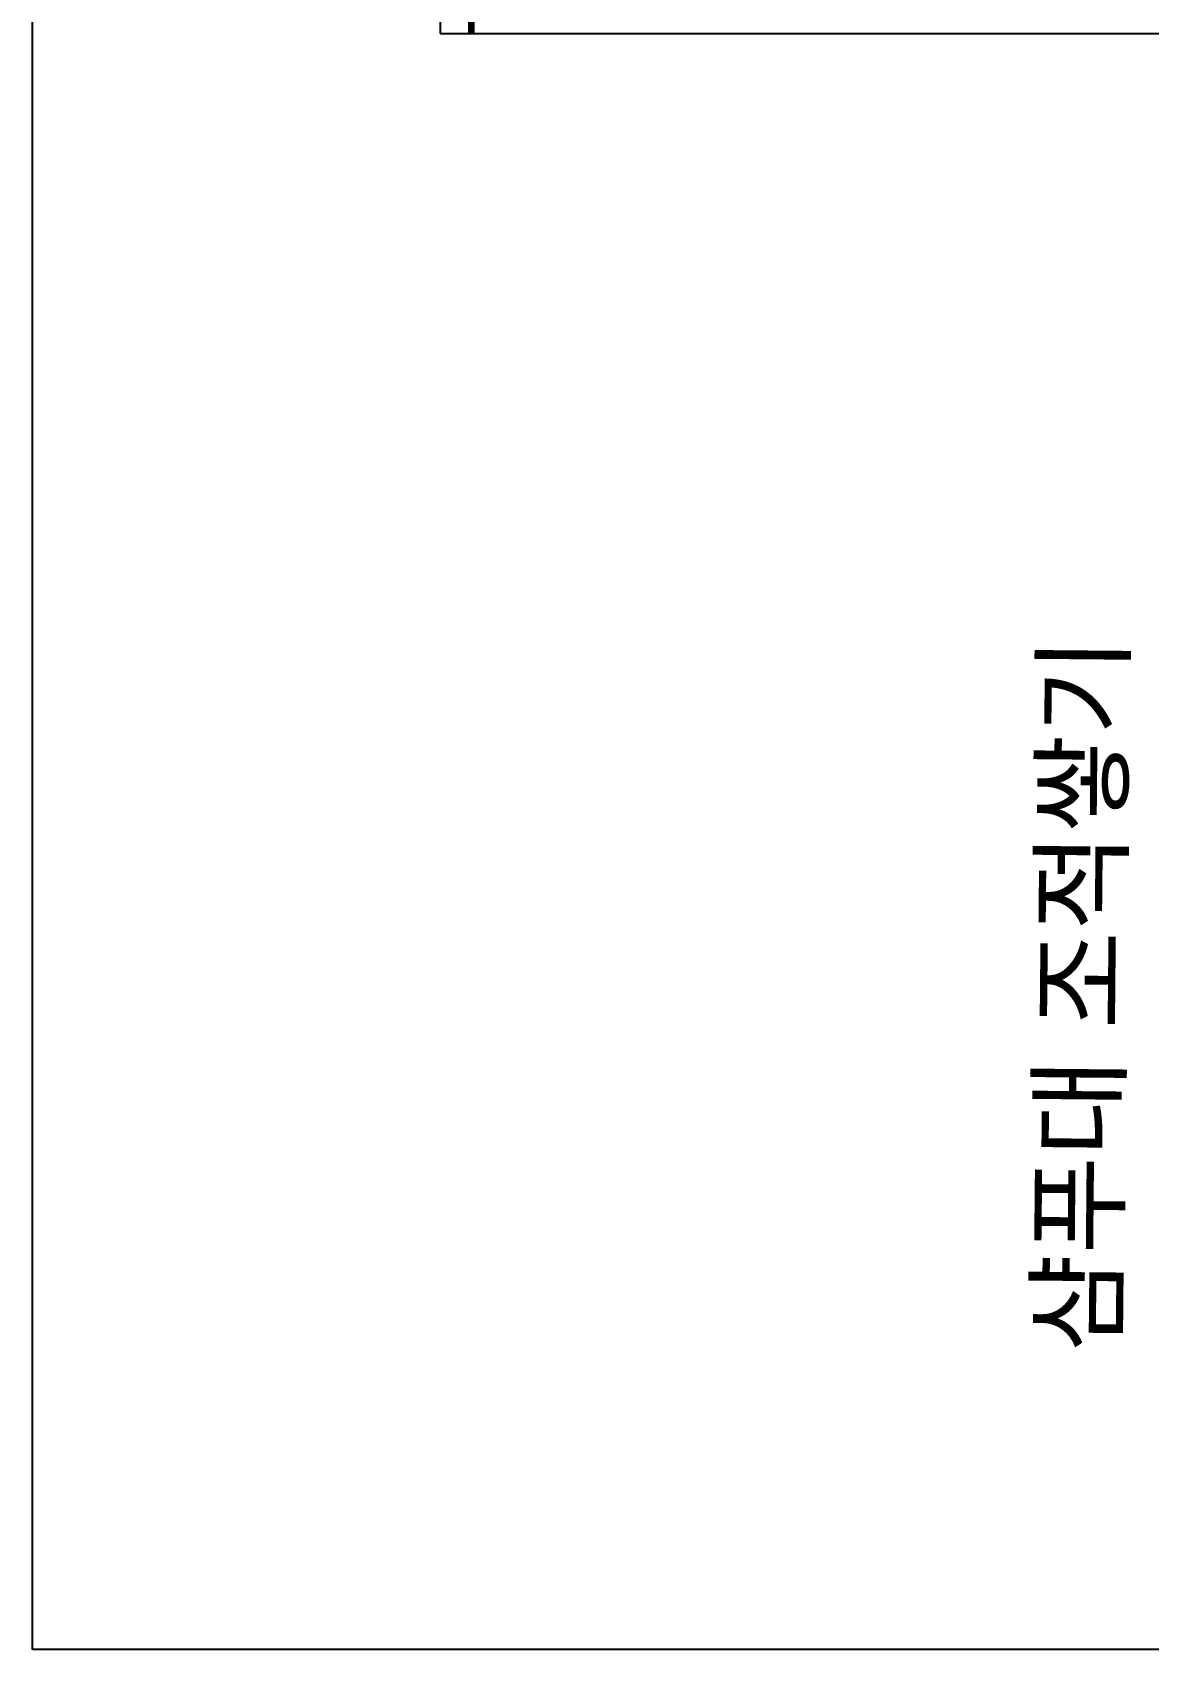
# Model space of a CAD drawing. Header units: millimetres. Extents: x 744 to 27144, y 914 to 19934.
# Drawn here: x 6466 to 7181, y 6209 to 7244 of the extents above; entities that cross this region are included whole.
import ezdxf

# ---------------------------------------------------------------- set-up
doc = ezdxf.new("R2010")
doc.units = ezdxf.units.MM
doc.header["$LTSCALE"] = 10
doc.linetypes.add('HIDDEN', pattern=[0.375, 0.25, -0.125])
for name, color, linetype in [('0-ELC TEXT', 7, 'Continuous'), ('가구', 6, 'Continuous'), ('외부벽체선', 2, 'Continuous'), ('창호', 4, 'Continuous')]:
    doc.layers.add(name, color=color, linetype=linetype)
doc.styles.add('차영규', font='조선일보명조.ttf')

# ---------------------------------------------------------------- blocks, each defined once
blk = doc.blocks.new('BUDDDD')
at = {"layer": '외부벽체선'}
for p, q in [((6466.4, 6209.1), (6466.4, 14935.1)), ((6727.4, 8879.1), (6727.4, 7243.1)), ((6727.4, 7243.1), (7192.4, 7243.1)), ((8395.4, 6209.1), (6466.4, 6209.1))]:
    blk.add_line(p, q, dxfattribs=at)

msp = doc.modelspace()

# ---------------------------------------------------------------- linework, layer by layer
at = {"layer": '가구', "color": 1, "linetype": 'HIDDEN', "lineweight": 120, "ltscale": 10}
msp.add_line((6747.4, 8879.1), (6747.4, 7243.1), dxfattribs=at)

# ---------------------------------------------------------------- block references
at = {"layer": '창호'}
msp.add_blockref('BUDDDD', (0, 0), dxfattribs=at)

# ---------------------------------------------------------------- texts
at = {"layer": '0-ELC TEXT', "style": '차영규'}
msp.add_text('샴푸대 조적쌓기', height=50, rotation=89.4433, dxfattribs=at).set_placement((7160, 6399.1))

doc.saveas('drawing.dxf')
